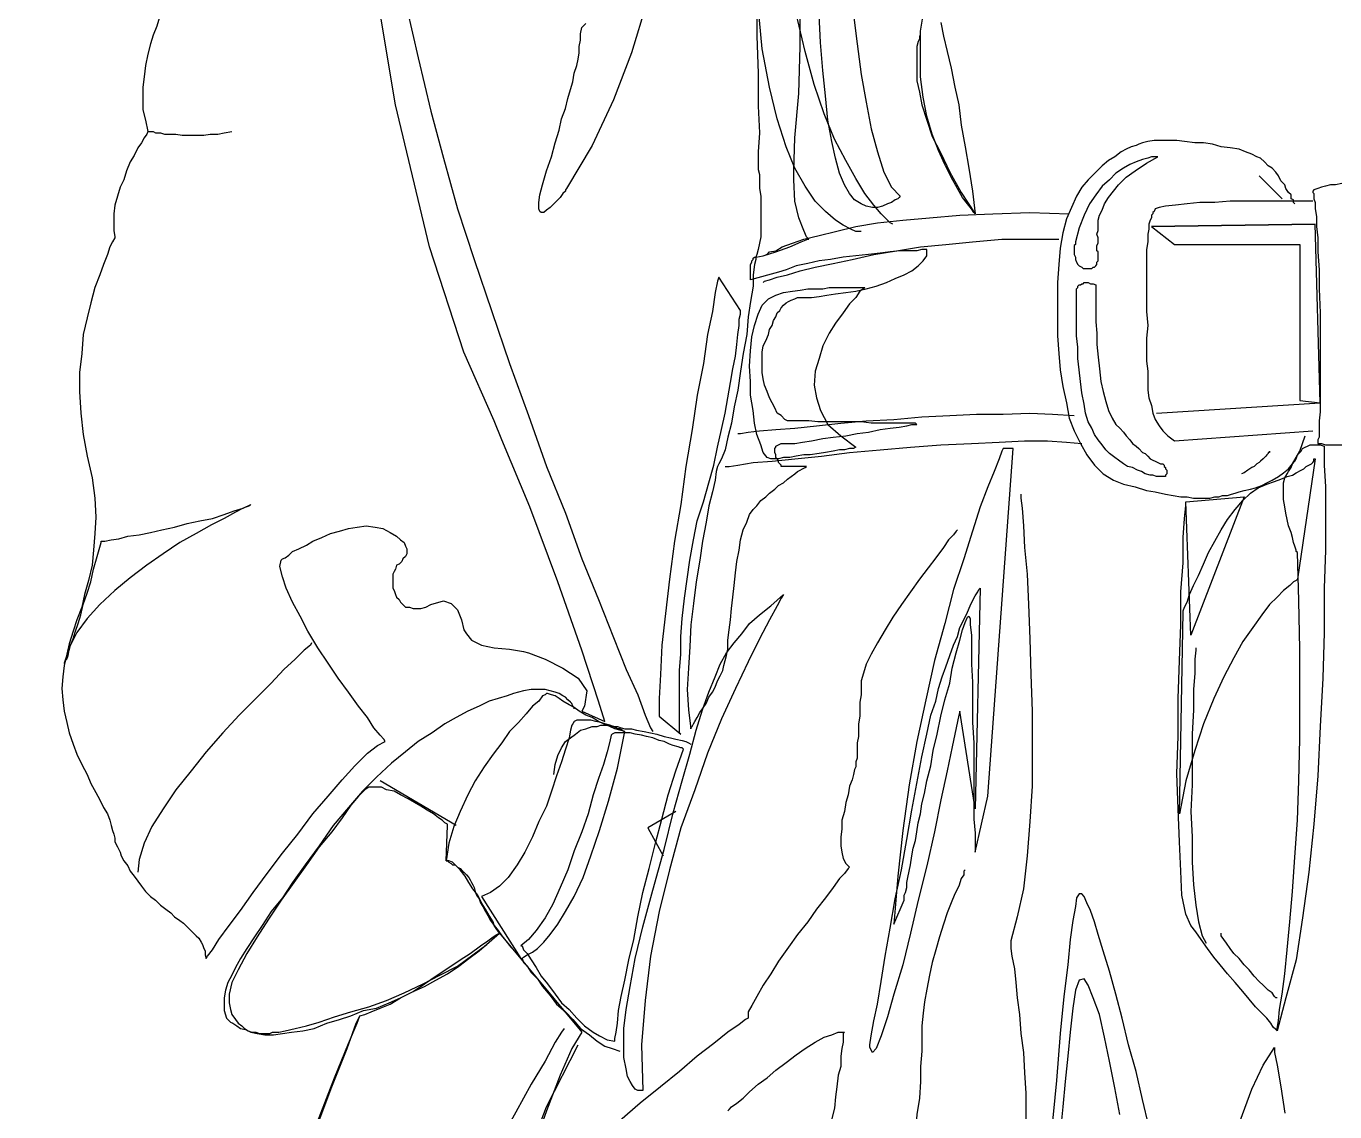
# Model space of a CAD drawing. Extents: x 137.56 to 138.39, y 55.88 to 57.64.
# Drawn here: x 137.7079 to 138.1004, y 56.7852 to 57.1109 of the extents above; entities that cross this region are included whole.
import ezdxf

# ---------------------------------------------------------------- set-up
doc = ezdxf.new("R2010")
doc.units = 0
doc.layers.get('0').update_dxf_attribs({"linetype": 'CONTINUOUS'})

msp = doc.modelspace()

# ---------------------------------------------------------------- linework, layer by layer
at = {"linetype": 'CONTINUOUS'}
for points in [[(137.8148, 57.22923), (137.8148, 57.22846), (137.81443, 57.22656), (137.81404, 57.22313), (137.81404, 57.21895), (137.81366, 57.21323), (137.81329, 57.20639), (137.81366, 57.19839), (137.81366, 57.18927), (137.81404, 57.17938), (137.8148, 57.16834), (137.81594, 57.15654), (137.81747, 57.14399), (137.81976, 57.13066), (137.82203, 57.11621), (137.82546, 57.10137), (137.82927, 57.0854)], [(137.96776, 57.05152), (137.967, 57.05191), (137.96624, 57.05266), (137.96434, 57.05456), (137.96206, 57.05723), (137.95939, 57.06066), (137.95673, 57.06523), (137.95369, 57.07056), (137.95026, 57.07703), (137.94722, 57.08463), (137.94418, 57.09338), (137.94151, 57.10328), (137.93885, 57.11469), (137.93695, 57.12725), (137.93542, 57.14133), (137.93466, 57.15654), (137.93466, 57.17367)], [(137.95826, 57.04925), (137.95787, 57.04925), (137.95673, 57.04925), (137.9552, 57.05), (137.95293, 57.05115), (137.95065, 57.05266), (137.94759, 57.05533), (137.94455, 57.05837), (137.94151, 57.06293), (137.93846, 57.06827), (137.93581, 57.07473), (137.93314, 57.08311), (137.93085, 57.09261), (137.92858, 57.10404), (137.92744, 57.11698), (137.92667, 57.13219), (137.92667, 57.14893)], [(137.74783, 57.11355), (137.74707, 57.11088), (137.74593, 57.10822), (137.74517, 57.10555), (137.74441, 57.10251), (137.74366, 57.09908), (137.74327, 57.09567), (137.74289, 57.09261), (137.74289, 57.0892), (137.74289, 57.08577), (137.74366, 57.08273), (137.74441, 57.0793), (137.74441, 57.0793), (137.74403, 57.07854), (137.74327, 57.0774), (137.7425, 57.07587), (137.74137, 57.07436), (137.74023, 57.07207), (137.73909, 57.07017), (137.73794, 57.0675), (137.73719, 57.06484), (137.73603, 57.06256), (137.73527, 57.05989), (137.73452, 57.05723), (137.73413, 57.05456), (137.73413, 57.05191), (137.73413, 57.04962), (137.73452, 57.04772), (137.73452, 57.04735), (137.73376, 57.04619), (137.73299, 57.04468), (137.73223, 57.04239), (137.73109, 57.03935), (137.72995, 57.03631), (137.72843, 57.03251), (137.72729, 57.02794), (137.72615, 57.02337), (137.725, 57.01842), (137.72462, 57.01271), (137.72386, 57.007), (137.72386, 57.0013), (137.72425, 56.99483), (137.725, 56.98836), (137.72615, 56.98189), (137.72766, 56.97542), (137.72843, 56.96934), (137.72882, 56.96362), (137.72843, 56.95868), (137.72805, 56.95374), (137.72766, 56.94917), (137.72653, 56.94461), (137.72539, 56.94041), (137.72462, 56.93661), (137.7231, 56.93281), (137.72196, 56.92939), (137.72082, 56.92557), (137.72006, 56.92253), (137.71929, 56.9191), (137.71892, 56.91569), (137.71853, 56.91226), (137.71892, 56.90883), (137.71929, 56.90542), (137.72006, 56.90199), (137.72082, 56.89895), (137.72196, 56.89552), (137.7231, 56.89248), (137.72462, 56.88942), (137.72615, 56.88639), (137.72729, 56.88372), (137.72882, 56.88105), (137.72995, 56.87878), (137.73109, 56.8765), (137.73223, 56.87459), (137.73299, 56.87268), (137.73337, 56.87117), (137.73376, 56.86964), (137.73413, 56.86851), (137.73452, 56.86737), (137.73452, 56.86621), (137.73527, 56.8647), (137.73603, 56.86317), (137.73642, 56.86204), (137.73719, 56.86051), (137.73833, 56.859), (137.73909, 56.85747), (137.74023, 56.85594), (137.74137, 56.85443), (137.7425, 56.8529), (137.74366, 56.85137), (137.74517, 56.84986), (137.7467, 56.84872), (137.74821, 56.8472), (137.74974, 56.84606), (137.75126, 56.84491), (137.7524, 56.84377), (137.75393, 56.84263), (137.75507, 56.84187), (137.75621, 56.84073), (137.75697, 56.83996), (137.75811, 56.83883), (137.75887, 56.83806), (137.75963, 56.8373), (137.7604, 56.83616), (137.76077, 56.8354), (137.76115, 56.83426), (137.76154, 56.8335), (137.76154, 56.83236), (137.76191, 56.83122), (137.7623, 56.83198), (137.76381, 56.83388), (137.76571, 56.83692), (137.76877, 56.8411), (137.77218, 56.84567), (137.77599, 56.851), (137.78018, 56.85671), (137.78475, 56.8628), (137.78931, 56.86851), (137.79388, 56.87459), (137.79845, 56.87992), (137.80263, 56.88487), (137.80643, 56.88905), (137.81023, 56.89285), (137.81329, 56.89515), (137.81556, 56.89628), (137.81519, 56.89705), (137.81404, 56.89818), (137.81213, 56.90046), (137.81023, 56.90352), (137.80757, 56.90693), (137.80453, 56.91112), (137.80149, 56.9153), (137.79845, 56.91987), (137.79539, 56.92444), (137.79235, 56.92939), (137.79008, 56.93394), (137.78779, 56.93814), (137.78588, 56.94231), (137.78475, 56.94574), (137.78398, 56.94878), (137.78436, 56.95069), (137.78475, 56.95107), (137.78551, 56.95145), (137.78665, 56.95221), (137.78779, 56.95335), (137.78969, 56.95411), (137.79198, 56.95525), (137.79388, 56.95641), (137.79655, 56.95754), (137.7992, 56.95868), (137.80186, 56.95945), (137.80453, 56.96021), (137.80719, 56.96058), (137.80986, 56.96097), (137.81252, 56.96058), (137.8148, 56.96021), (137.81709, 56.95906), (137.81899, 56.95792), (137.82013, 56.95678), (137.82127, 56.95602), (137.82166, 56.95488), (137.82203, 56.95411), (137.82203, 56.95335), (137.82203, 56.9526), (137.82166, 56.95184), (137.82089, 56.95107), (137.82051, 56.95031), (137.81976, 56.94955), (137.81899, 56.94917), (137.8186, 56.94804), (137.81823, 56.94727), (137.81784, 56.94651), (137.81784, 56.94537), (137.81784, 56.94461), (137.81784, 56.94347), (137.81784, 56.94231), (137.81823, 56.94157), (137.8186, 56.94041), (137.81899, 56.93966), (137.81976, 56.9389), (137.82013, 56.93814), (137.82089, 56.93737), (137.82166, 56.93661), (137.8228, 56.93661), (137.82393, 56.93624), (137.82507, 56.93624), (137.82621, 56.93624), (137.82774, 56.93661), (137.82927, 56.93737), (137.83307, 56.93851), (137.83535, 56.93776), (137.83725, 56.93585), (137.8384, 56.93281), (137.83915, 56.92977), (137.83991, 56.92863), (137.84144, 56.92673), (137.84448, 56.9252), (137.84828, 56.92444), (137.85285, 56.92406), (137.85704, 56.9233), (137.85856, 56.92292), (137.86351, 56.92101), (137.86883, 56.91836), (137.8734, 56.9153), (137.87606, 56.9115), (137.8753, 56.90693), (137.87455, 56.90542), (137.88139, 56.90236), (137.87949, 56.90846), (137.87455, 56.92367), (137.86732, 56.94422), (137.85895, 56.96668), (137.85057, 56.98683), (137.84828, 56.99255), (137.83915, 57.0131), (137.82888, 57.04468), (137.8186, 57.0873), (137.80947, 57.14246)], [(137.92705, 57.12002), (137.92705, 57.10784), (137.92744, 57.09681), (137.92744, 57.08691), (137.92781, 57.07893), (137.92744, 57.07321), (137.92744, 57.07017), (137.92744, 57.07017), (137.92744, 57.0694), (137.92744, 57.06789), (137.92781, 57.06636), (137.92781, 57.06446), (137.92781, 57.06219), (137.92819, 57.05989), (137.92819, 57.05762), (137.92819, 57.05495), (137.92819, 57.05229), (137.92819, 57.05), (137.92819, 57.04772), (137.92781, 57.04582), (137.92744, 57.04392), (137.92705, 57.04239), (137.92667, 57.04163), (137.92667, 57.04088), (137.92629, 57.03935), (137.92591, 57.03631), (137.92591, 57.03288), (137.92515, 57.02831), (137.92438, 57.02375), (137.92401, 57.01842), (137.92287, 57.01271), (137.92211, 57.00739), (137.92134, 57.00167), (137.92021, 56.99673), (137.91944, 56.99179), (137.9183, 56.9876), (137.91754, 56.98379), (137.9164, 56.98113), (137.91564, 56.97962), (137.91525, 56.97885), (137.91487, 56.97733), (137.9145, 56.97466), (137.91374, 56.97125), (137.9126, 56.96705), (137.91184, 56.96211), (137.9107, 56.95641), (137.90993, 56.95069), (137.90878, 56.94422), (137.90803, 56.93776), (137.90727, 56.93129), (137.90688, 56.92482), (137.9065, 56.91836), (137.90613, 56.91189), (137.9065, 56.90579), (137.90727, 56.90009), (137.90727, 56.90046), (137.90764, 56.90085), (137.90803, 56.90161), (137.90841, 56.90236), (137.90917, 56.90352), (137.90993, 56.90503), (137.9107, 56.90617), (137.91184, 56.90769), (137.9126, 56.9096), (137.91374, 56.91112), (137.9145, 56.91264), (137.91525, 56.91455), (137.91601, 56.91606), (137.91678, 56.91759), (137.91715, 56.9191), (137.91754, 56.92063), (137.91791, 56.92216), (137.9183, 56.92406), (137.9183, 56.92673), (137.91868, 56.92977), (137.91907, 56.93281), (137.91944, 56.93624), (137.91982, 56.93966), (137.92021, 56.94308), (137.92058, 56.94688), (137.92097, 56.95031), (137.92172, 56.95374), (137.92211, 56.95678), (137.92287, 56.95982), (137.92401, 56.96211), (137.92477, 56.96439), (137.92591, 56.96591), (137.92705, 56.96705), (137.92819, 56.96858), (137.92971, 56.96972), (137.93085, 56.97086), (137.93238, 56.97199), (137.93352, 56.97315), (137.93505, 56.9739), (137.93618, 56.97505), (137.93732, 56.97581), (137.93846, 56.97656), (137.93922, 56.97733), (137.93999, 56.97771), (137.94075, 56.97809), (137.94151, 56.97846), (137.94189, 56.97885), (137.94189, 56.97885), (137.93428, 56.97885), (137.93428, 56.97885), (137.93428, 56.97923), (137.93391, 56.97962), (137.93352, 56.97999), (137.93352, 56.98037), (137.93314, 56.98113), (137.93275, 56.98152), (137.93275, 56.98227), (137.93238, 56.98303), (137.93238, 56.98342), (137.93238, 56.98418), (137.93275, 56.98456), (137.93275, 56.98493), (137.93352, 56.98532), (137.93428, 56.9857), (137.93505, 56.9857), (137.93618, 56.9857), (137.93846, 56.9857), (137.94075, 56.98609), (137.94342, 56.98646), (137.94683, 56.98722), (137.94989, 56.9876), (137.95369, 56.98799), (137.95712, 56.98874), (137.96053, 56.98913), (137.96396, 56.98989), (137.967, 56.99026), (137.96967, 56.99065), (137.97196, 56.99103), (137.97347, 56.9914), (137.97461, 56.9914), (137.975, 56.9914), (137.97461, 56.99179), (137.97347, 56.99179), (137.97196, 56.99179), (137.97004, 56.99179), (137.96739, 56.99179), (137.96472, 56.99179), (137.9613, 56.99179), (137.95826, 56.99216), (137.95483, 56.99216), (137.9514, 56.99216), (137.94836, 56.99216), (137.94532, 56.99216), (137.94265, 56.99255), (137.94036, 56.99255), (137.93846, 56.99255), (137.93732, 56.99255), (137.93618, 56.99255), (137.93542, 56.99293), (137.93428, 56.99407), (137.93314, 56.99483), (137.93238, 56.99636), (137.93162, 56.99787), (137.93085, 56.9994), (137.93009, 57.0013), (137.92934, 57.0032), (137.92895, 57.0051), (137.92858, 57.007), (137.92858, 57.00891), (137.92858, 57.0112), (137.92858, 57.0131), (137.92895, 57.015), (137.92971, 57.01651), (137.93048, 57.01842), (137.93085, 57.01994), (137.93162, 57.02108), (137.93199, 57.02261), (137.93275, 57.02375), (137.93314, 57.02488), (137.93391, 57.02565), (137.93428, 57.02641), (137.93505, 57.02718), (137.93581, 57.02794), (137.93656, 57.02831), (137.93732, 57.0287), (137.93846, 57.02908), (137.93922, 57.02945), (137.94036, 57.02945), (137.94189, 57.02945), (137.94342, 57.02945), (137.94569, 57.02984), (137.94798, 57.03022), (137.95065, 57.0306), (137.95369, 57.03098), (137.95673, 57.03135), (137.95977, 57.03212), (137.96282, 57.03288), (137.96586, 57.03402), (137.96853, 57.03516), (137.97119, 57.03631), (137.97347, 57.03745), (137.97537, 57.03898), (137.9769, 57.04049), (137.97804, 57.04202), (137.97804, 57.04392), (137.97766, 57.04392), (137.97651, 57.04392), (137.975, 57.04354), (137.97271, 57.04354), (137.97004, 57.04354), (137.967, 57.04315), (137.96396, 57.04278), (137.96053, 57.04239), (137.95673, 57.04202), (137.95293, 57.04163), (137.94912, 57.04088), (137.94569, 57.04049), (137.94228, 57.03972), (137.93885, 57.03898), (137.93581, 57.03782), (137.93352, 57.03707), (137.92515, 57.03478), (137.92515, 57.03478), (137.92515, 57.03516), (137.92515, 57.03555), (137.92515, 57.03592), (137.92515, 57.03631), (137.92515, 57.03707), (137.92515, 57.03745), (137.92515, 57.03821), (137.92515, 57.03898), (137.92515, 57.03935), (137.92552, 57.04011), (137.92552, 57.04049), (137.92591, 57.04088), (137.92591, 57.04125), (137.92629, 57.04163), (137.92667, 57.04163), (137.92895, 57.04202), (137.93275, 57.04315), (137.93695, 57.04468), (137.94036, 57.04619), (137.94228, 57.04696), (137.94265, 57.04696), (137.94189, 57.04772), (137.94113, 57.04962), (137.93961, 57.05343), (137.93846, 57.05837), (137.93809, 57.06484), (137.93809, 57.0675), (137.93846, 57.0774), (137.93961, 57.09071), (137.93999, 57.1048), (137.93999, 57.11812)], [(137.89394, 57.11773), (137.88939, 57.10289), (137.88406, 57.08881), (137.87759, 57.07512), (137.86998, 57.06219), (137.86959, 57.0618), (137.86959, 57.06142), (137.86883, 57.06066), (137.86808, 57.05952), (137.86693, 57.05837), (137.86618, 57.05762), (137.86502, 57.05647), (137.86389, 57.05572), (137.86312, 57.05495), (137.86236, 57.05495), (137.86198, 57.05533), (137.86161, 57.05609), (137.86161, 57.05799), (137.86198, 57.06028), (137.86275, 57.06332), (137.86389, 57.0675), (137.86541, 57.07169), (137.86655, 57.07587), (137.86769, 57.07968), (137.86845, 57.08311), (137.86959, 57.08614), (137.87036, 57.0892), (137.87112, 57.09187), (137.87188, 57.09414), (137.87226, 57.09681), (137.87302, 57.09908), (137.8734, 57.10098), (137.87378, 57.10289), (137.87378, 57.1048), (137.87416, 57.1067), (137.87416, 57.10861), (137.87455, 57.11051), (137.87492, 57.11088), (137.87569, 57.11165)], [(137.95596, 57.11431), (137.95712, 57.10555), (137.95826, 57.09642), (137.95977, 57.08805), (137.9613, 57.08007), (137.9632, 57.07321), (137.9651, 57.06713), (137.96739, 57.06256), (137.97004, 57.05989), (137.96967, 57.05952), (137.96929, 57.05913), (137.96853, 57.05876), (137.96739, 57.05799), (137.96624, 57.05762), (137.96472, 57.05685), (137.9632, 57.05647), (137.96167, 57.05647), (137.95977, 57.05685), (137.95826, 57.05762), (137.95635, 57.05876), (137.95483, 57.06066), (137.9533, 57.06332), (137.95179, 57.06675), (137.95065, 57.07131), (137.9495, 57.07626), (137.94836, 57.08273), (137.94759, 57.08996), (137.94683, 57.09757), (137.94608, 57.10594), (137.94569, 57.11431)], [(137.9925, 57.05456), (137.99211, 57.05495), (137.99135, 57.05609), (137.99021, 57.05762), (137.9887, 57.05952), (137.98717, 57.06219), (137.98527, 57.0656), (137.98337, 57.0694), (137.98147, 57.0736), (137.97956, 57.07854), (137.97804, 57.08387), (137.9769, 57.08957), (137.97614, 57.09567), (137.97614, 57.10214), (137.97614, 57.10936), (137.97727, 57.11659)], [(137.98223, 57.11202), (137.98298, 57.10784), (137.98413, 57.10328), (137.98527, 57.09833), (137.98641, 57.09261), (137.98755, 57.0873), (137.98831, 57.0812), (137.98945, 57.07473), (137.9906, 57.06827), (137.99174, 57.06142), (137.9925, 57.05456)], [(137.97614, 57.10822), (137.97576, 57.10784), (137.97576, 57.10708), (137.97537, 57.10632), (137.975, 57.1048), (137.975, 57.10289), (137.975, 57.10061), (137.975, 57.09794), (137.975, 57.09452), (137.97576, 57.0911), (137.97651, 57.0873), (137.97804, 57.08273), (137.97956, 57.07777), (137.98223, 57.07283), (137.98488, 57.06713), (137.98831, 57.06103), (137.9925, 57.05456)], [(137.82927, 57.0854), (137.83307, 57.07131), (137.83725, 57.05609), (137.8422, 57.04088), (137.84752, 57.02527), (137.85285, 57.00967), (137.85856, 56.99407), (137.86389, 56.97885), (137.86959, 56.96478), (137.87455, 56.95107), (137.87949, 56.9389), (137.88406, 56.92748), (137.88786, 56.91797), (137.89129, 56.91036), (137.89357, 56.90426), (137.89509, 56.90046), (137.89586, 56.89932)], [(137.74441, 57.0793), (137.74441, 57.0793), (137.74517, 57.0793), (137.74593, 57.0793), (137.7467, 57.07893), (137.74821, 57.07893), (137.74936, 57.07854), (137.75126, 57.07854), (137.75278, 57.07854), (137.75468, 57.07816), (137.75697, 57.07816), (137.75887, 57.07816), (137.76115, 57.07816), (137.76305, 57.07854), (137.76534, 57.07854), (137.76724, 57.07893), (137.76952, 57.0793)], [(138.04159, 57.0755), (138.04083, 57.07512), (138.0393, 57.07473), (138.03777, 57.07397), (138.03626, 57.07321), (138.03436, 57.07169), (138.03245, 57.07056), (138.03055, 57.06903), (138.02865, 57.06713), (138.02636, 57.06484), (138.02446, 57.06256), (138.02293, 57.05989), (138.02142, 57.05647), (138.01989, 57.05305), (138.01875, 57.04886), (138.01799, 57.04429), (138.01761, 57.03935)], [(138.07697, 57.07169), (138.07545, 57.07246), (138.07354, 57.07321), (138.07164, 57.07397), (138.06898, 57.07436), (138.06631, 57.07473), (138.06365, 57.0755), (138.06098, 57.07587), (138.05833, 57.07587), (138.05528, 57.07626), (138.053, 57.07664), (138.05071, 57.07664), (138.04806, 57.07664), (138.04614, 57.07664), (138.04424, 57.07626), (138.04273, 57.07587), (138.04159, 57.0755)], [(138.04729, 57.07169), (138.04729, 57.07169), (138.04653, 57.07169), (138.04539, 57.07169), (138.04424, 57.07131), (138.04273, 57.07093), (138.04083, 57.07017), (138.03892, 57.0694), (138.03702, 57.06827), (138.03473, 57.06675), (138.03283, 57.06484), (138.03055, 57.06293), (138.02865, 57.06028), (138.02675, 57.05762), (138.02522, 57.05419), (138.02369, 57.05039), (138.02256, 57.04619), (138.02256, 57.04619), (138.02256, 57.04582), (138.02256, 57.04544), (138.02218, 57.04505), (138.02218, 57.04429), (138.02218, 57.04354), (138.02218, 57.04315), (138.02218, 57.04239), (138.02256, 57.04163), (138.02256, 57.04088), (138.02293, 57.04011), (138.02332, 57.03935), (138.02369, 57.03898), (138.02446, 57.03859), (138.02485, 57.03821), (138.02599, 57.03821), (138.02675, 57.03821), (138.0275, 57.03821), (138.02789, 57.03859), (138.02826, 57.03859), (138.02865, 57.03898), (138.02903, 57.03935), (138.02903, 57.04011), (138.0294, 57.04049), (138.0294, 57.04125), (138.0294, 57.04163), (138.0294, 57.04239), (138.0294, 57.04315), (138.02903, 57.04354), (138.02903, 57.04429), (138.02903, 57.04505), (138.0294, 57.04582), (138.0294, 57.04658), (138.0294, 57.04735), (138.02903, 57.04848), (138.0294, 57.04962), (138.0294, 57.05115), (138.0294, 57.05266), (138.02979, 57.05419), (138.03055, 57.05572), (138.0313, 57.05762), (138.03245, 57.05952), (138.03397, 57.06142), (138.03549, 57.06332), (138.03777, 57.0656), (138.04044, 57.0675), (138.04387, 57.06979), (138.04729, 57.07169)], [(138.08838, 57.05762), (138.08838, 57.05762), (138.08801, 57.05799), (138.08801, 57.05876), (138.08725, 57.05913), (138.08725, 57.06028), (138.08648, 57.06103), (138.08572, 57.06219), (138.08534, 57.06332), (138.08419, 57.06446), (138.08344, 57.06599), (138.08268, 57.06713), (138.08154, 57.06827), (138.08039, 57.06903), (138.07925, 57.07017), (138.07811, 57.07131), (138.07697, 57.07169)], [(138.07772, 57.06599), (138.08458, 57.05913)], [(138.11236, 57.05191), (138.11197, 57.05533), (138.11122, 57.05762), (138.11007, 57.05989), (138.10893, 57.06142), (138.1074, 57.06219), (138.10589, 57.06293), (138.10399, 57.06332), (138.10246, 57.0637), (138.10056, 57.06332), (138.09903, 57.06332), (138.09752, 57.06293), (138.09638, 57.06256), (138.09523, 57.06219), (138.09409, 57.0618), (138.09372, 57.06142), (138.09372, 57.06142)], [(138.09372, 57.06142), (138.09372, 57.06142), (138.09372, 57.06142), (138.09372, 57.06103), (138.09409, 57.06066), (138.09409, 57.06028), (138.09409, 57.05913), (138.09448, 57.05799), (138.09448, 57.05609), (138.09485, 57.05381), (138.09485, 57.05076), (138.09523, 57.04735), (138.09523, 57.04315), (138.09562, 57.03782), (138.09562, 57.03212), (138.09599, 57.02488)], [(138.04614, 57.05533), (138.04614, 57.05533), (138.04614, 57.05533), (138.04577, 57.05495), (138.04577, 57.05456), (138.04539, 57.05419), (138.04539, 57.05343), (138.045, 57.05266), (138.04463, 57.05152), (138.04463, 57.05), (138.04424, 57.04848), (138.04424, 57.04619), (138.04387, 57.04392), (138.04387, 57.04088), (138.04387, 57.03782), (138.04387, 57.03364), (138.04387, 57.02945)], [(138.09372, 57.05837), (138.09295, 57.05837), (138.09142, 57.05837), (138.08876, 57.05837), (138.08572, 57.05837), (138.08192, 57.05837), (138.07772, 57.05837), (138.07354, 57.05837), (138.06898, 57.05837), (138.06441, 57.05799), (138.05984, 57.05799), (138.05604, 57.05762), (138.05261, 57.05723), (138.04957, 57.05685), (138.04767, 57.05647), (138.04653, 57.05609), (138.04614, 57.05533)], [(137.92971, 57.04239), (137.93009, 57.04239), (137.93085, 57.04315), (137.93275, 57.04354), (137.93466, 57.04468), (137.93771, 57.04582), (137.94113, 57.04696), (137.94569, 57.04809), (137.95065, 57.04925), (137.95673, 57.05076), (137.9632, 57.05191), (137.9708, 57.05266), (137.9788, 57.05343), (137.98794, 57.05419), (137.99782, 57.05456), (138.00885, 57.05495), (138.02065, 57.05456)], [(138.04539, 57.05076), (138.09448, 57.05152)], [(138.04539, 57.05076), (138.05224, 57.04544), (138.08991, 57.04544), (138.08991, 56.99863), (138.09599, 56.99787), (138.09448, 57.05152), (138.04539, 57.05076)], [(137.92895, 57.03402), (137.92934, 57.03441), (137.93085, 57.03478), (137.93314, 57.03555), (137.93618, 57.03631), (137.93999, 57.03745), (137.94455, 57.03859), (137.94989, 57.03972), (137.95559, 57.04088), (137.96206, 57.04239), (137.9689, 57.04354), (137.97614, 57.04468), (137.98374, 57.04544), (137.99174, 57.04619), (138.00048, 57.04696), (138.00885, 57.04696), (138.01761, 57.04696)], [(137.91564, 57.03555), (137.91525, 57.03441), (137.9145, 57.03098), (137.91374, 57.02527), (137.91221, 57.01842), (137.91107, 57.00967), (137.90917, 57.00016), (137.90764, 56.98989), (137.90574, 56.97885), (137.90423, 56.96744), (137.90231, 56.95641), (137.9008, 56.94498), (137.89966, 56.93471), (137.89851, 56.9252), (137.89813, 56.91645), (137.89776, 56.90922), (137.89776, 56.90389), (137.90423, 56.89856), (137.90384, 56.89895), (137.90384, 56.90046), (137.90384, 56.90275), (137.90384, 56.90542), (137.90384, 56.90883), (137.90384, 56.91302), (137.90384, 56.91759), (137.90423, 56.92253), (137.90423, 56.92786), (137.9046, 56.9332), (137.90537, 56.93927), (137.90613, 56.94498), (137.90688, 56.95069), (137.90803, 56.95678), (137.90917, 56.96249), (137.91107, 56.96819), (137.9126, 56.9739), (137.91411, 56.97923), (137.91525, 56.98456), (137.9164, 56.98989), (137.91754, 56.99483), (137.9183, 56.9994), (137.91907, 57.00396), (137.91982, 57.00814), (137.92058, 57.01195), (137.92097, 57.01538), (137.92134, 57.01842), (137.92172, 57.02108), (137.92172, 57.02298), (137.92211, 57.02451), (137.92211, 57.02527), (137.92211, 57.02565), (137.91564, 57.03555)], [(138.01761, 57.03935), (138.01723, 57.03402), (138.01723, 57.0287), (138.01723, 57.02337), (138.01723, 57.01804), (138.01761, 57.01271), (138.01799, 57.00777), (138.01875, 57.00283), (138.01989, 56.99787), (138.02065, 56.9933), (138.02218, 56.9895), (138.02408, 56.9857), (138.02599, 56.98227), (138.02826, 56.97923), (138.03093, 56.97656), (138.03397, 56.97466), (138.03702, 56.97352)], [(137.95939, 57.03251), (137.95902, 57.03212), (137.95787, 57.03135), (137.95673, 57.02945), (137.95483, 57.02755), (137.95293, 57.02488), (137.95065, 57.02184), (137.94875, 57.0188), (137.94683, 57.015), (137.94569, 57.0112), (137.94455, 57.00739), (137.94418, 57.0032), (137.94493, 56.9994), (137.94608, 56.99559), (137.94836, 56.9914), (137.95216, 56.98799), (137.95673, 56.98456), (137.95673, 56.98456), (137.95596, 56.98418), (137.95483, 56.98418), (137.9533, 56.98379), (137.95179, 56.98379), (137.94989, 56.98342), (137.94759, 56.98303), (137.94569, 56.98266), (137.94303, 56.98227), (137.94113, 56.98227), (137.93885, 56.98189), (137.93695, 56.98152), (137.93505, 56.98152), (137.93352, 56.98113), (137.93199, 56.98113), (137.93124, 56.98113), (137.93009, 56.98152), (137.92895, 56.98303), (137.92819, 56.98532), (137.92705, 56.98836), (137.92629, 56.99179), (137.92591, 56.99559), (137.92515, 57.00016), (137.92515, 57.00434), (137.92477, 57.00891), (137.92515, 57.01347), (137.92552, 57.01767), (137.92629, 57.02108), (137.92744, 57.02451), (137.92858, 57.02718), (137.93048, 57.02908), (137.93275, 57.03022), (137.93505, 57.03098), (137.93771, 57.03135), (137.93999, 57.03174), (137.94228, 57.03212), (137.94455, 57.03212), (137.94683, 57.03212), (137.94875, 57.03251), (137.95102, 57.03251), (137.95255, 57.03251), (137.95406, 57.03251), (137.95559, 57.03251), (137.95673, 57.03251), (137.95787, 57.03251), (137.95863, 57.03251), (137.95902, 57.03251), (137.95939, 57.03251)], [(138.02865, 57.03325), (138.02865, 57.03288), (138.02865, 57.03174), (138.02865, 57.03022), (138.02865, 57.02794), (138.02865, 57.02527), (138.02865, 57.02223), (138.02903, 57.0188), (138.02903, 57.01538), (138.0294, 57.01157), (138.02979, 57.00814), (138.03016, 57.00434), (138.03093, 57.0013), (138.03169, 56.99826), (138.03245, 56.99559), (138.03359, 56.9933), (138.03473, 56.9914), (138.03587, 56.99026), (138.03702, 56.98913), (138.03777, 56.98799), (138.03892, 56.98683), (138.03967, 56.9857), (138.04083, 56.98493), (138.04159, 56.98418), (138.04273, 56.98303), (138.04349, 56.98266), (138.04424, 56.98189), (138.045, 56.98113), (138.04577, 56.98075), (138.04653, 56.98037), (138.04729, 56.97999), (138.04806, 56.97962), (138.04881, 56.97962), (138.0492, 56.97923), (138.0492, 56.97923), (138.0492, 56.97885), (138.04957, 56.97846), (138.04957, 56.97809), (138.04996, 56.97771), (138.04996, 56.97733), (138.04996, 56.97695), (138.04996, 56.97656), (138.04957, 56.97619), (138.04957, 56.97581), (138.0492, 56.97581), (138.04843, 56.97581), (138.04806, 56.97581), (138.04691, 56.97581), (138.04577, 56.97619), (138.045, 56.97619), (138.04349, 56.97656), (138.04234, 56.97733), (138.0412, 56.97771), (138.03967, 56.97846), (138.03816, 56.97885), (138.03702, 56.97962), (138.03549, 56.98075), (138.03436, 56.98152), (138.03283, 56.98266), (138.03169, 56.98379), (138.03055, 56.98532), (138.0294, 56.98683), (138.02826, 56.98836), (138.0275, 56.99026), (138.02636, 56.99216), (138.0256, 56.99483), (138.02522, 56.9975), (138.02446, 57.00093), (138.02408, 57.00434), (138.02369, 57.00777), (138.02332, 57.0112), (138.02332, 57.01461), (138.02293, 57.01804), (138.02293, 57.02108), (138.02293, 57.02414), (138.02293, 57.02679), (138.02293, 57.0287), (138.02293, 57.0306), (138.02293, 57.03135), (138.02293, 57.03174), (138.02293, 57.03174), (138.02293, 57.03212), (138.02293, 57.03212), (138.02293, 57.03212), (138.02332, 57.03251), (138.02332, 57.03288), (138.02369, 57.03325), (138.02408, 57.03325), (138.02446, 57.03364), (138.02485, 57.03364), (138.02522, 57.03402), (138.0256, 57.03402), (138.02636, 57.03402), (138.02712, 57.03364), (138.02789, 57.03364), (138.02865, 57.03325)], [(138.04387, 57.02945), (138.04387, 57.02527), (138.04424, 57.02108), (138.04387, 57.01728), (138.04387, 57.01386), (138.04387, 57.01043), (138.04424, 57.00739), (138.04424, 57.00434), (138.04424, 57.00167), (138.04463, 56.9994), (138.04539, 56.99711), (138.04577, 56.99483), (138.04653, 56.99293), (138.04767, 56.99103), (138.04881, 56.9895), (138.05033, 56.98799), (138.05224, 56.98646)], [(138.09599, 57.02488), (138.09599, 57.01804), (138.09599, 57.01195), (138.09599, 57.00663), (138.09599, 57.00244), (138.09599, 56.99863), (138.09599, 56.9952), (138.09562, 56.99255), (138.09562, 56.99065), (138.09562, 56.98874), (138.09562, 56.9876), (138.09523, 56.98683), (138.09523, 56.98609), (138.09523, 56.9857), (138.09523, 56.9857), (138.09523, 56.9857)], [(138.04691, 56.99483), (138.09599, 56.99787)], [(137.92134, 56.98874), (137.92211, 56.98874), (137.92438, 56.98913), (137.92781, 56.9895), (137.93275, 56.98989), (137.93846, 56.99026), (137.94493, 56.99103), (137.95216, 56.99179), (137.95977, 56.99255), (137.96814, 56.99293), (137.97651, 56.99369), (137.98488, 56.99407), (137.99288, 56.99446), (138.00087, 56.99446), (138.00885, 56.99483), (138.01571, 56.99446), (138.02218, 56.99407)], [(138.05224, 56.98646), (138.09372, 56.9895)], [(137.91754, 56.97885), (137.91868, 56.97885), (137.92134, 56.97923), (137.92591, 56.97999), (137.93162, 56.98037), (137.93846, 56.98113), (137.94646, 56.98189), (137.95483, 56.98303), (137.96396, 56.98379), (137.9731, 56.98456), (137.98223, 56.98532), (137.99135, 56.9857), (137.99972, 56.98609), (138.00734, 56.98646), (138.01419, 56.98646), (138.01989, 56.98609), (138.02446, 56.9857)], [(138.06935, 56.97048), (138.0705, 56.97086), (138.07164, 56.97125), (138.07317, 56.97162), (138.07507, 56.97199), (138.07658, 56.97238), (138.07849, 56.97315), (138.08001, 56.9739), (138.08154, 56.97466), (138.08344, 56.97581), (138.08496, 56.97695), (138.08648, 56.97809), (138.08762, 56.97962), (138.08876, 56.98152), (138.08991, 56.98342), (138.09066, 56.9857), (138.09142, 56.98799)], [(138.09713, 56.98493), (138.09713, 56.98342), (138.09713, 56.97923), (138.09752, 56.97276), (138.09752, 56.96439), (138.09752, 56.95374), (138.09713, 56.94231), (138.09713, 56.929), (138.09676, 56.9153), (138.09599, 56.90085), (138.09523, 56.88601), (138.09409, 56.87155), (138.09256, 56.85709), (138.09066, 56.84339), (138.08876, 56.83083), (138.08572, 56.81942), (138.08305, 56.80952), (138.08305, 56.81028), (138.08344, 56.81258), (138.08382, 56.81599), (138.08458, 56.82056), (138.08534, 56.82665), (138.08611, 56.83388), (138.08686, 56.84226), (138.08762, 56.85137), (138.08838, 56.86166), (138.08915, 56.87268), (138.08952, 56.88448), (138.08991, 56.89705), (138.08991, 56.91036), (138.08991, 56.92406), (138.08952, 56.93851), (138.08915, 56.95298), (138.08876, 56.95335), (138.08876, 56.95374), (138.08838, 56.95488), (138.08801, 56.95602), (138.08762, 56.95754), (138.08725, 56.95906), (138.08648, 56.96097), (138.08611, 56.96287), (138.08572, 56.96478), (138.08534, 56.96668), (138.08496, 56.96895), (138.08496, 56.97048), (138.08496, 56.97238), (138.08496, 56.9739), (138.08534, 56.97542), (138.08611, 56.97656), (138.08648, 56.97733), (138.08725, 56.97846), (138.08762, 56.97962), (138.08838, 56.98037), (138.08876, 56.98113), (138.08915, 56.98227), (138.08991, 56.98303), (138.09029, 56.98342), (138.09066, 56.98418), (138.09142, 56.98456), (138.09219, 56.98493), (138.09295, 56.98532), (138.09372, 56.98532), (138.09485, 56.98532), (138.09599, 56.98532), (138.09713, 56.98493)], [(138.09523, 56.9857), (138.09523, 56.9857), (138.09562, 56.9857), (138.09638, 56.9857), (138.09752, 56.98532), (138.09866, 56.98532), (138.10018, 56.98532), (138.10132, 56.98532), (138.10285, 56.98532), (138.10436, 56.98532), (138.10589, 56.9857), (138.1074, 56.9857), (138.10856, 56.9857), (138.10969, 56.98609), (138.11083, 56.98683), (138.11122, 56.98722), (138.11159, 56.98799)], [(138.00087, 56.98418), (138.00048, 56.98342), (137.99972, 56.98113), (137.99821, 56.97733), (137.99631, 56.97276), (137.99402, 56.96668), (137.99174, 56.95945), (137.98907, 56.95107), (137.98603, 56.94194), (137.98337, 56.93167), (137.98033, 56.92063), (137.97766, 56.90883), (137.975, 56.89628), (137.97271, 56.88335), (137.9708, 56.86964), (137.96929, 56.85594), (137.96814, 56.84149), (137.97119, 56.84872), (137.97119, 56.8491), (137.97119, 56.84947), (137.97119, 56.85024), (137.97157, 56.851), (137.97196, 56.85253), (137.97196, 56.85404), (137.97233, 56.85557), (137.97271, 56.85747), (137.9731, 56.85937), (137.97347, 56.86204), (137.97386, 56.86431), (137.97461, 56.8666), (137.975, 56.86927), (137.97537, 56.87193), (137.97614, 56.87459), (137.97651, 56.87764), (137.97727, 56.88068), (137.97804, 56.88448), (137.97918, 56.88905), (137.97994, 56.89362), (137.98108, 56.89856), (137.98223, 56.90389), (137.98337, 56.90883), (137.98488, 56.91379), (137.98564, 56.91836), (137.9868, 56.92292), (137.98794, 56.92673), (137.9887, 56.92977), (137.98945, 56.93204), (137.99021, 56.93357), (137.9906, 56.93394), (137.99098, 56.9332), (137.99098, 56.93129), (137.99135, 56.92824), (137.99135, 56.92444), (137.99135, 56.91949), (137.99174, 56.91416), (137.99174, 56.90808), (137.99174, 56.90199), (137.99211, 56.89589), (137.99211, 56.88942), (137.99211, 56.88335), (137.99211, 56.87801), (137.99211, 56.87307), (137.9925, 56.86888), (137.9925, 56.86584), (137.9925, 56.86394), (137.9925, 56.86317), (137.99631, 56.87992), (138.00391, 56.98418), (138.00087, 56.98418)], [(138.08915, 56.94498), (138.08876, 56.94461), (138.08801, 56.94422), (138.08686, 56.94308), (138.08496, 56.94157), (138.08305, 56.93966), (138.08078, 56.93737), (138.07849, 56.93433), (138.07582, 56.93053), (138.07278, 56.92634), (138.07012, 56.9214), (138.06708, 56.91569), (138.06404, 56.90922), (138.06098, 56.90161), (138.05833, 56.89362), (138.05567, 56.88448), (138.05376, 56.87459), (138.0549, 56.9351), (138.0549, 56.93547), (138.05528, 56.93661), (138.05604, 56.93814), (138.0568, 56.94041), (138.05794, 56.94308), (138.05947, 56.94613), (138.06098, 56.94955), (138.06251, 56.95298), (138.06441, 56.95641), (138.06631, 56.95982), (138.06821, 56.96287), (138.0705, 56.96591), (138.07278, 56.96858), (138.07507, 56.97086), (138.07735, 56.97238), (138.08001, 56.97352), (138.08229, 56.97429), (138.08419, 56.97505), (138.08611, 56.97581), (138.08762, 56.97619), (138.08876, 56.97695), (138.09029, 56.97771), (138.09105, 56.97809), (138.09181, 56.97885), (138.09256, 56.97923), (138.09333, 56.97962), (138.09372, 56.97999), (138.09409, 56.98037), (138.09409, 56.98075), (138.09409, 56.98075), (138.09409, 56.98113), (138.09448, 56.98113), (138.08915, 56.94498)], [(138.08078, 56.98342), (138.08078, 56.98342), (138.08078, 56.98303), (138.08039, 56.98303), (138.08039, 56.98266), (138.08001, 56.98227), (138.07964, 56.98189), (138.07925, 56.98152), (138.07888, 56.98113), (138.07811, 56.98037), (138.07772, 56.97999), (138.07697, 56.97962), (138.07621, 56.97885), (138.07545, 56.97846), (138.07431, 56.97771), (138.07317, 56.97695), (138.07241, 56.97656)], [(138.03702, 56.97352), (138.04044, 56.97276), (138.04387, 56.97162), (138.04653, 56.97125), (138.04957, 56.97048), (138.05186, 56.97009), (138.05414, 56.96972), (138.05604, 56.96972), (138.05794, 56.96934), (138.05947, 56.96934), (138.06137, 56.96934), (138.0629, 56.96934), (138.06441, 56.96972), (138.06555, 56.96972), (138.0667, 56.97009), (138.06821, 56.97009), (138.06935, 56.97048)], [(138.00619, 56.97048), (138.00619, 56.96934), (138.00658, 56.96629), (138.00695, 56.96097), (138.00734, 56.9545), (138.00809, 56.94651), (138.00848, 56.93737), (138.00885, 56.9271), (138.00924, 56.91645), (138.00962, 56.90542), (138.00962, 56.89438), (138.00962, 56.88296), (138.00885, 56.87231), (138.00809, 56.86204), (138.00695, 56.85214), (138.00505, 56.84377), (138.00315, 56.83653)], [(138.07317, 56.96972), (138.05718, 56.92824), (138.05567, 56.96819), (138.07317, 56.96972)], [(137.73033, 56.95602), (137.73033, 56.95641), (137.73147, 56.95641), (137.73337, 56.95678), (137.73566, 56.95715), (137.73833, 56.95792), (137.74174, 56.95831), (137.74517, 56.95906), (137.7486, 56.95982), (137.7524, 56.96058), (137.75621, 56.96172), (137.76001, 56.96249), (137.76381, 56.96325), (137.76724, 56.96439), (137.77028, 56.96553), (137.77295, 56.96629), (137.77524, 56.96744), (137.77485, 56.96705), (137.77295, 56.96629), (137.77067, 56.96515), (137.76724, 56.96325), (137.76344, 56.96135), (137.75887, 56.95868), (137.75393, 56.95602), (137.74897, 56.9526), (137.74403, 56.94917), (137.73909, 56.94537), (137.73452, 56.94157), (137.72995, 56.93737), (137.72615, 56.9332), (137.7231, 56.929), (137.72082, 56.92444), (137.71929, 56.91987), (137.71929, 56.91987), (137.71968, 56.92063), (137.72006, 56.92101), (137.72045, 56.92216), (137.72082, 56.92367), (137.72119, 56.9252), (137.72196, 56.9271), (137.72272, 56.92939), (137.72349, 56.93167), (137.72425, 56.93433), (137.725, 56.93737), (137.72615, 56.9408), (137.72729, 56.94422), (137.72805, 56.94804), (137.72919, 56.95184), (137.73033, 56.95602)], [(138.05718, 56.8411), (138.05567, 56.84453), (138.05451, 56.85024), (138.05414, 56.85747), (138.05376, 56.86621), (138.05337, 56.87611), (138.053, 56.88677), (138.05337, 56.8978), (138.05337, 56.90922), (138.05376, 56.92063), (138.05414, 56.93129), (138.05414, 56.94118), (138.0549, 56.94994), (138.0549, 56.95754), (138.05528, 56.96325), (138.05567, 56.96705), (138.05567, 56.96819)], [(137.98717, 56.95982), (137.9868, 56.95945), (137.98603, 56.95831), (137.98451, 56.95678), (137.98298, 56.9545), (137.9807, 56.95145), (137.97841, 56.94841), (137.97576, 56.94498), (137.9731, 56.94118), (137.97043, 56.93737), (137.96776, 56.93357), (137.96549, 56.92977), (137.9632, 56.92596), (137.9613, 56.92253), (137.95977, 56.91949), (137.95902, 56.91683), (137.95826, 56.91455)], [(137.9925, 56.87611), (137.98794, 56.90542), (137.98755, 56.90426), (137.9868, 56.90046), (137.98564, 56.89476), (137.98413, 56.88752), (137.98223, 56.87878), (137.98033, 56.86927), (137.97804, 56.859), (137.97537, 56.84872), (137.9731, 56.83883), (137.9708, 56.82932), (137.96814, 56.82056), (137.96624, 56.81371), (137.96434, 56.80801), (137.96282, 56.8042), (137.96167, 56.80305), (137.96092, 56.80458), (137.96092, 56.80534), (137.9613, 56.80801), (137.96206, 56.81258), (137.9632, 56.81752), (137.96434, 56.82436), (137.96549, 56.83198), (137.967, 56.84035), (137.96853, 56.8491), (137.97043, 56.85784), (137.97196, 56.86698), (137.97347, 56.87574), (137.975, 56.88372), (137.97651, 56.89172), (137.97804, 56.89856), (137.97918, 56.90426), (137.9807, 56.90846), (137.98147, 56.91226), (137.9826, 56.91569), (137.98374, 56.91873), (137.98488, 56.92216), (137.98603, 56.9252), (137.98717, 56.92786), (137.98794, 56.93053), (137.98907, 56.93281), (137.99021, 56.9351), (137.99098, 56.937), (137.99174, 56.93851), (137.9925, 56.94004), (137.99325, 56.94118), (137.99364, 56.94194), (137.99402, 56.94231), (137.99402, 56.94231), (137.9925, 56.87611)], [(137.93505, 56.94041), (137.93428, 56.93927), (137.93314, 56.937), (137.93085, 56.93281), (137.92781, 56.9271), (137.92438, 56.92026), (137.92058, 56.91226), (137.9164, 56.90313), (137.91221, 56.89285), (137.90841, 56.88182), (137.90423, 56.87041), (137.9008, 56.85784), (137.89776, 56.84529), (137.89509, 56.83198), (137.89357, 56.81866), (137.89243, 56.80534), (137.8928, 56.79164), (137.89243, 56.79164), (137.89204, 56.79164), (137.89129, 56.79164), (137.89053, 56.79202), (137.88976, 56.79317), (137.889, 56.79431), (137.88824, 56.79583), (137.88786, 56.79811), (137.8871, 56.80154), (137.8871, 56.80534), (137.8871, 56.81028), (137.88786, 56.81599), (137.889, 56.82285), (137.89053, 56.83122), (137.8928, 56.84073), (137.89586, 56.85176), (137.89927, 56.86394), (137.90194, 56.87497), (137.9046, 56.88448), (137.90688, 56.89248), (137.90878, 56.89971), (137.9107, 56.90579), (137.9126, 56.91112), (137.9145, 56.91569), (137.91601, 56.91949), (137.91791, 56.92292), (137.92021, 56.92596), (137.92248, 56.92863), (137.92477, 56.93167), (137.92781, 56.93433), (137.93124, 56.937), (137.93505, 56.94041)], [(137.79349, 56.92596), (137.79312, 56.9252), (137.79122, 56.92367), (137.78855, 56.92101), (137.78512, 56.91797), (137.78132, 56.91379), (137.77675, 56.90922), (137.77181, 56.90426), (137.76687, 56.89895), (137.76191, 56.89324), (137.75734, 56.88752), (137.75278, 56.88182), (137.74897, 56.87611), (137.74556, 56.87078), (137.74327, 56.86584), (137.74174, 56.8609), (137.74137, 56.85709)], [(138.0587, 56.92444), (138.0587, 56.92367), (138.05833, 56.92101), (138.05833, 56.91683), (138.05794, 56.91189), (138.05794, 56.90579), (138.05757, 56.89856), (138.05757, 56.89095), (138.05757, 56.88335), (138.05718, 56.87535), (138.05757, 56.86774), (138.05757, 56.86013), (138.05794, 56.85329), (138.0587, 56.8472), (138.05947, 56.84226), (138.06061, 56.83806), (138.06174, 56.83579)], [(137.95826, 56.91455), (137.95826, 56.91264), (137.95826, 56.91036), (137.95787, 56.90808), (137.95787, 56.90617), (137.95787, 56.90389), (137.95749, 56.90161), (137.95749, 56.89971), (137.95749, 56.8978), (137.95712, 56.89589), (137.95712, 56.89438), (137.95712, 56.89285), (137.95712, 56.89134), (137.95673, 56.89019), (137.95673, 56.88942), (137.95673, 56.88905), (137.95673, 56.88868)], [(137.85399, 56.91073), (137.85209, 56.90998), (137.84942, 56.90922), (137.84677, 56.90846), (137.84372, 56.90693), (137.8403, 56.90542), (137.83687, 56.90352), (137.83344, 56.90161), (137.82964, 56.89895), (137.82546, 56.89628), (137.82166, 56.89324), (137.81747, 56.88981), (137.8129, 56.88562), (137.80872, 56.88144), (137.80453, 56.8765), (137.79996, 56.87117), (137.79578, 56.86508)], [(137.86389, 56.91073), (137.86351, 56.91036), (137.86275, 56.90998), (137.86161, 56.90846), (137.85971, 56.90693), (137.85781, 56.90465), (137.85552, 56.90199), (137.85285, 56.89932), (137.85057, 56.89589), (137.84791, 56.89248), (137.84524, 56.88868), (137.84258, 56.88448), (137.8403, 56.88031), (137.83801, 56.87535), (137.83611, 56.87078), (137.8346, 56.86584), (137.83383, 56.86051)], [(137.87226, 56.90617), (137.87226, 56.90617), (137.87226, 56.90656), (137.87188, 56.90693), (137.87149, 56.90769), (137.87112, 56.90808), (137.87036, 56.90883), (137.86959, 56.9096), (137.86883, 56.90998), (137.86769, 56.91073), (137.86655, 56.91112), (137.86502, 56.9115), (137.86351, 56.91189), (137.86122, 56.91189), (137.85932, 56.91189), (137.85704, 56.9115), (137.85399, 56.91073)], [(137.88747, 56.89932), (137.88596, 56.89971), (137.88443, 56.90009), (137.88292, 56.90085), (137.88102, 56.90161), (137.87949, 56.90236), (137.87759, 56.90352), (137.87569, 56.90426), (137.87378, 56.90542), (137.87226, 56.90656), (137.87073, 56.90732), (137.86883, 56.90846), (137.86769, 56.90922), (137.86655, 56.90998), (137.86541, 56.91036), (137.86426, 56.91073), (137.86389, 56.91073)], [(137.87188, 56.90161), (137.87149, 56.90122), (137.87112, 56.89971), (137.87073, 56.89742), (137.86959, 56.89399), (137.86845, 56.89019), (137.86693, 56.88601), (137.86541, 56.88144), (137.86389, 56.87688), (137.86161, 56.87231), (137.85971, 56.86774), (137.85742, 56.86317), (137.85514, 56.85937), (137.85248, 56.85557), (137.84981, 56.8529), (137.84715, 56.851), (137.84448, 56.84986), (137.85628, 56.83122), (137.85665, 56.83122), (137.85704, 56.83159), (137.85818, 56.83236), (137.85971, 56.83312), (137.86122, 56.83426), (137.86312, 56.83616), (137.86502, 56.83845), (137.86732, 56.84149), (137.86959, 56.84529), (137.87226, 56.84986), (137.87492, 56.85557), (137.8772, 56.86204), (137.87986, 56.86964), (137.88253, 56.8784), (137.8852, 56.88829), (137.88747, 56.89932), (137.8871, 56.89932), (137.88672, 56.89971), (137.88596, 56.90009), (137.8852, 56.90009), (137.88406, 56.90085), (137.88292, 56.90122), (137.88139, 56.90161), (137.88025, 56.90199), (137.87873, 56.90236), (137.8772, 56.90275), (137.87606, 56.90275), (137.87492, 56.90275), (137.87378, 56.90275), (137.87302, 56.90275), (137.87226, 56.90236), (137.87188, 56.90161)], [(137.88367, 56.89856), (137.88329, 56.89818), (137.88292, 56.89628), (137.88216, 56.89324), (137.88102, 56.88942), (137.87949, 56.88525), (137.87796, 56.88031), (137.87645, 56.87459), (137.87455, 56.86927), (137.87226, 56.86356), (137.87036, 56.85784), (137.86808, 56.85253), (137.86579, 56.84757), (137.86351, 56.84339), (137.86085, 56.83959), (137.85856, 56.83692), (137.85628, 56.83502), (137.85665, 56.83502), (137.85704, 56.83388), (137.85818, 56.83273), (137.85932, 56.83083), (137.86085, 56.82855), (137.86236, 56.82589), (137.86426, 56.82361), (137.86655, 56.82056), (137.86845, 56.81789), (137.87073, 56.81599), (137.87302, 56.81332), (137.8753, 56.81105), (137.87796, 56.80915), (137.87986, 56.80801), (137.88216, 56.80686), (137.88443, 56.80648), (137.88443, 56.80724), (137.88482, 56.80915), (137.8852, 56.81181), (137.88557, 56.81562), (137.88633, 56.81979), (137.88747, 56.82475), (137.88862, 56.83083), (137.89014, 56.83692), (137.89129, 56.84377), (137.8928, 56.851), (137.8947, 56.85823), (137.89661, 56.86584), (137.89851, 56.87307), (137.90041, 56.88031), (137.9027, 56.88752), (137.90498, 56.89399), (137.9046, 56.89438), (137.90423, 56.89438), (137.90346, 56.89476), (137.90194, 56.89515), (137.9008, 56.89552), (137.89927, 56.89628), (137.89776, 56.89666), (137.89586, 56.89742), (137.89394, 56.8978), (137.89243, 56.89818), (137.89053, 56.89856), (137.889, 56.89895), (137.8871, 56.89895), (137.88596, 56.89895), (137.88443, 56.89895), (137.88367, 56.89856)], [(137.86618, 56.88639), (137.86655, 56.88942), (137.86732, 56.89209), (137.86845, 56.89438), (137.86959, 56.89628), (137.87112, 56.89742), (137.87265, 56.89856), (137.87416, 56.89971), (137.87569, 56.90009), (137.87759, 56.90085), (137.8791, 56.90085), (137.88025, 56.90122), (137.88177, 56.90122), (137.88253, 56.90122), (137.88367, 56.90085), (137.88406, 56.90085), (137.88443, 56.90085)], [(137.88443, 56.90085), (137.88443, 56.90085), (137.8852, 56.90085), (137.88633, 56.90046), (137.88747, 56.90009), (137.88939, 56.90009), (137.8909, 56.89971), (137.89319, 56.89932), (137.89509, 56.89895), (137.897, 56.89856), (137.89927, 56.8978), (137.90117, 56.89742), (137.9027, 56.89705), (137.9046, 56.89666), (137.90574, 56.89628), (137.9065, 56.89589), (137.90727, 56.89552)], [(137.95673, 56.88868), (137.95673, 56.88868), (137.95635, 56.88791), (137.95596, 56.88639), (137.95559, 56.88487), (137.95483, 56.88296), (137.95445, 56.88031), (137.95369, 56.87801), (137.9533, 56.87535), (137.95255, 56.87268), (137.95255, 56.87003), (137.95216, 56.86774), (137.95216, 56.86508), (137.95255, 56.86317), (137.95293, 56.86127), (137.95369, 56.85975), (137.95483, 56.85861)], [(137.80947, 56.88182), (137.80909, 56.88144), (137.80757, 56.87992), (137.80529, 56.87725), (137.80263, 56.87345), (137.79959, 56.86927), (137.79578, 56.8647), (137.79198, 56.85937), (137.78816, 56.85404), (137.78436, 56.84872), (137.78055, 56.843), (137.77714, 56.83769), (137.77408, 56.83273), (137.77142, 56.82779), (137.76952, 56.82399), (137.76877, 56.82056), (137.76877, 56.81789), (137.76914, 56.81599), (137.76952, 56.81448), (137.77067, 56.81295), (137.77142, 56.81181), (137.77257, 56.81105), (137.77332, 56.81028), (137.77447, 56.80952), (137.77561, 56.80915), (137.77675, 56.80915), (137.77789, 56.80877), (137.77904, 56.80877), (137.78018, 56.80877), (137.78094, 56.80877), (137.78171, 56.80915), (137.78246, 56.80915), (137.78284, 56.80915), (137.78361, 56.80915), (137.78551, 56.80952), (137.78855, 56.81028), (137.79198, 56.81105), (137.79578, 56.81219), (137.80035, 56.81371), (137.80529, 56.81524), (137.81062, 56.81675), (137.81594, 56.81866), (137.82127, 56.82095), (137.82697, 56.82361), (137.83193, 56.82626), (137.83725, 56.82893), (137.84181, 56.83236), (137.84601, 56.8354), (137.84981, 56.83883), (137.84942, 56.8392), (137.84905, 56.83996), (137.84828, 56.8411), (137.84791, 56.84226), (137.84677, 56.84416), (137.84562, 56.84606), (137.84448, 56.84796), (137.84334, 56.85024), (137.84181, 56.85214), (137.84068, 56.85404), (137.83954, 56.85594), (137.83801, 56.85784), (137.83687, 56.859), (137.83573, 56.86013), (137.8346, 56.86051), (137.83383, 56.86051), (137.83421, 56.87117), (137.83421, 56.87155), (137.83344, 56.87193), (137.83268, 56.87268), (137.83154, 56.87345), (137.83003, 56.87459), (137.82813, 56.87574), (137.82621, 56.87688), (137.82431, 56.87801), (137.82241, 56.87915), (137.82013, 56.88031), (137.81823, 56.88144), (137.81594, 56.88182), (137.81443, 56.88258), (137.81252, 56.88258), (137.81062, 56.88258), (137.80947, 56.88182)], [(137.83687, 56.87117), (137.81404, 56.88448)], [(137.9027, 56.87535), (137.89433, 56.87041), (137.8989, 56.86204)], [(137.79578, 56.86508), (137.79159, 56.85937), (137.78779, 56.85404), (137.78475, 56.84947), (137.78132, 56.84529), (137.77865, 56.8411), (137.77638, 56.83769), (137.77408, 56.83426), (137.77218, 56.83122), (137.77067, 56.82855), (137.76952, 56.82626), (137.76838, 56.82399), (137.76762, 56.8217), (137.76724, 56.81942), (137.76724, 56.81714), (137.76724, 56.81562), (137.768, 56.81332)], [(137.83383, 56.86051), (137.83383, 56.86051), (137.83421, 56.86051), (137.8346, 56.86013), (137.83535, 56.85975), (137.83573, 56.85937), (137.8365, 56.85937), (137.83725, 56.85861), (137.83801, 56.85823), (137.83877, 56.85747), (137.83915, 56.85709), (137.83991, 56.85633), (137.84068, 56.85557), (137.84105, 56.8548), (137.84144, 56.85404), (137.84181, 56.85329)], [(137.95483, 56.85861), (137.95445, 56.85823), (137.9533, 56.85671), (137.95179, 56.85519), (137.94989, 56.85253), (137.94759, 56.84947), (137.94493, 56.84606), (137.94228, 56.84226), (137.93922, 56.83845), (137.93656, 56.83463), (137.93352, 56.83046), (137.93124, 56.82665), (137.92895, 56.82322), (137.92705, 56.81979), (137.92552, 56.81714), (137.92438, 56.81524), (137.92438, 56.81332)], [(137.98945, 56.85784), (137.98907, 56.85747), (137.98907, 56.85633), (137.98831, 56.85519), (137.98755, 56.8529), (137.98641, 56.85063), (137.98527, 56.84796), (137.98413, 56.84491), (137.98298, 56.84149), (137.98184, 56.83769), (137.9807, 56.83388), (137.97956, 56.83007), (137.9788, 56.82626), (137.97804, 56.82208), (137.97727, 56.81828), (137.9769, 56.81485), (137.97651, 56.81105)], [(137.84181, 56.85329), (137.8422, 56.85253), (137.84258, 56.85137), (137.84297, 56.85024), (137.84372, 56.8491), (137.84411, 56.84796), (137.84487, 56.84682), (137.84562, 56.84529), (137.84638, 56.84416), (137.84715, 56.84263), (137.84828, 56.8411), (137.84942, 56.83959), (137.85057, 56.83806), (137.85171, 56.83653), (137.85324, 56.83463), (137.85475, 56.83312), (137.85628, 56.83122)], [(138.04463, 56.78099), (138.04273, 56.78898), (138.04083, 56.79735), (138.03853, 56.80534), (138.03663, 56.81332), (138.03473, 56.82056), (138.03283, 56.82742), (138.03093, 56.8335), (138.0294, 56.83845), (138.02826, 56.84226), (138.02712, 56.84567), (138.02599, 56.84796), (138.02522, 56.84986), (138.02446, 56.85063), (138.02369, 56.85063), (138.02293, 56.84947), (138.02256, 56.84682), (138.02179, 56.84263), (138.02103, 56.83692), (138.02028, 56.82932), (138.01913, 56.81979), (138.01799, 56.80877), (138.01685, 56.79468), (138.01532, 56.77833)], [(138.08305, 56.80952), (138.08268, 56.80991), (138.08192, 56.81067), (138.08115, 56.81181), (138.08001, 56.81332), (138.07849, 56.81485), (138.07658, 56.81675), (138.07468, 56.81904), (138.07278, 56.82132), (138.0705, 56.82399), (138.06821, 56.82665), (138.06594, 56.82932), (138.06404, 56.83159), (138.06213, 56.83426), (138.06023, 56.83692), (138.0587, 56.8392), (138.05718, 56.8411)], [(137.79426, 56.81028), (137.79806, 56.81181), (137.80186, 56.81295), (137.80529, 56.81409), (137.80909, 56.81562), (137.8129, 56.81638), (137.8167, 56.81789), (137.82013, 56.81942), (137.82393, 56.82132), (137.82736, 56.82285), (137.83078, 56.82475), (137.83421, 56.82665), (137.83764, 56.82893), (137.84068, 56.83122), (137.84372, 56.8335), (137.84677, 56.83616), (137.84981, 56.83883)], [(137.79502, 56.78174), (137.80035, 56.79544), (137.80453, 56.80572), (137.80719, 56.81181), (137.80796, 56.81409), (137.80947, 56.81448), (137.81137, 56.81524), (137.81404, 56.81638), (137.81709, 56.81752), (137.82013, 56.81942), (137.82393, 56.82132), (137.82736, 56.82361), (137.83117, 56.82626), (137.8346, 56.82855), (137.83801, 56.83083), (137.84105, 56.83273), (137.84411, 56.83502), (137.84638, 56.83653), (137.84791, 56.83769), (137.84905, 56.83845), (137.84981, 56.83883), (137.87455, 56.80915), (137.87149, 56.8042), (137.86808, 56.79621), (137.86389, 56.78556), (137.85932, 56.77262)], [(138.00315, 56.83653), (138.00315, 56.83616), (138.00315, 56.83426), (138.00354, 56.83198), (138.00429, 56.82816), (138.00468, 56.82399), (138.00505, 56.81942), (138.00581, 56.81448), (138.00619, 56.80877), (138.00695, 56.80305), (138.00734, 56.79697), (138.00772, 56.79088), (138.00772, 56.7848), (138.00772, 56.7787), (138.00772, 56.77337), (138.00734, 56.76806), (138.00695, 56.76349)], [(138.08305, 56.81942), (138.08268, 56.81942), (138.08229, 56.81979), (138.08154, 56.82095), (138.08039, 56.8217), (138.07888, 56.82322), (138.07772, 56.82436), (138.07621, 56.82589), (138.07468, 56.82779), (138.07317, 56.82932), (138.07164, 56.83122), (138.07012, 56.83273), (138.06898, 56.83426), (138.06784, 56.83579), (138.06708, 56.83692), (138.06631, 56.83806), (138.06631, 56.83883)], [(137.85628, 56.83122), (137.85665, 56.83122), (137.85704, 56.83007), (137.85818, 56.82893), (137.85932, 56.82703), (137.86122, 56.82512), (137.86275, 56.82285), (137.86502, 56.82018), (137.86693, 56.81752), (137.86959, 56.81524), (137.87188, 56.81295), (137.87416, 56.81028), (137.87682, 56.80838), (137.8791, 56.80648), (137.88139, 56.80495), (137.88367, 56.8042), (137.88596, 56.80344)], [(138.03587, 56.78441), (138.03436, 56.79241), (138.03283, 56.8004), (138.0313, 56.80762), (138.02979, 56.81448), (138.02789, 56.81942), (138.02636, 56.82322), (138.02522, 56.82512), (138.02369, 56.82475), (138.02256, 56.8217), (138.02179, 56.81638), (138.02103, 56.80915), (138.02028, 56.80191), (138.01952, 56.79431), (138.01875, 56.7867), (138.01799, 56.7787)], [(137.70788, 56.52987), (137.71092, 56.54205), (137.71588, 56.55765), (137.72158, 56.57629), (137.72882, 56.59723), (137.73642, 56.62005), (137.74479, 56.64365), (137.75354, 56.66836), (137.76267, 56.69233), (137.77104, 56.7163), (137.77942, 56.73875), (137.78702, 56.7593), (137.79388, 56.77757), (137.79959, 56.79278), (137.80415, 56.8042), (137.80682, 56.81181), (137.80796, 56.81409)], [(137.768, 56.81332), (137.768, 56.81332), (137.76838, 56.81295), (137.76914, 56.81219), (137.76991, 56.81181), (137.77104, 56.81105), (137.77218, 56.81028), (137.77371, 56.80991), (137.77524, 56.80915), (137.77714, 56.80877), (137.77942, 56.80838), (137.78208, 56.80838), (137.78475, 56.80877), (137.78741, 56.80915), (137.79083, 56.80952), (137.79426, 56.81028)], [(137.92438, 56.81332), (137.92362, 56.81295), (137.92172, 56.81142), (137.9183, 56.80915), (137.91411, 56.80572), (137.90917, 56.80191), (137.90384, 56.79735), (137.89813, 56.79278), (137.89204, 56.78784), (137.88596, 56.78251), (137.88025, 56.77757), (137.87455, 56.77262), (137.86998, 56.76806), (137.86579, 56.76349), (137.86275, 56.75969), (137.86085, 56.75663), (137.86008, 56.75435)], [(137.86922, 56.81028), (137.86845, 56.80915), (137.86655, 56.80611), (137.86351, 56.8004), (137.85932, 56.79354), (137.85475, 56.78517), (137.84942, 56.77566), (137.84334, 56.76539), (137.83764, 56.75473), (137.83154, 56.74369), (137.82546, 56.73267), (137.81976, 56.72164), (137.81443, 56.71174), (137.80986, 56.70223), (137.80606, 56.69386), (137.803, 56.687), (137.8011, 56.68168)], [(137.9183, 56.78556), (137.91868, 56.78594), (137.91944, 56.7867), (137.92097, 56.78784), (137.92287, 56.78937), (137.92477, 56.79127), (137.92744, 56.79354), (137.93009, 56.79544), (137.93275, 56.79774), (137.93581, 56.80001), (137.93885, 56.8023), (137.94151, 56.8042), (137.94455, 56.80611), (137.94722, 56.80762), (137.9495, 56.80838), (137.9514, 56.80915), (137.9533, 56.80915)], [(137.9533, 56.80915), (137.95293, 56.80877), (137.95293, 56.80762), (137.95293, 56.80611), (137.95255, 56.8042), (137.95216, 56.80191), (137.95216, 56.79887), (137.9514, 56.79621), (137.95102, 56.79278), (137.95065, 56.78974), (137.95026, 56.78631), (137.9495, 56.78327), (137.94912, 56.77984), (137.94836, 56.77719), (137.94759, 56.77453), (137.94683, 56.77223), (137.94646, 56.77033)], [(137.97651, 56.81105), (137.97651, 56.80762), (137.97651, 56.80344), (137.97614, 56.79887), (137.97614, 56.79431), (137.97576, 56.78937), (137.975, 56.78441), (137.97461, 56.77909), (137.97347, 56.77376), (137.97271, 56.76881), (137.97196, 56.76349), (137.9708, 56.75853), (137.96929, 56.75359), (137.96776, 56.74902), (137.96624, 56.74485), (137.96434, 56.74065), (137.96243, 56.73722)], [(137.80682, 56.43931), (137.80719, 56.44464), (137.80796, 56.45491), (137.80909, 56.47014), (137.81023, 56.48916), (137.81213, 56.51199), (137.81443, 56.5371), (137.81747, 56.56449), (137.82089, 56.5938), (137.8247, 56.62348), (137.82927, 56.65392), (137.8346, 56.68359), (137.84068, 56.7125), (137.84752, 56.73989), (137.85552, 56.76463), (137.86389, 56.7867), (137.8734, 56.80534)], [(138.07202, 56.78251), (138.07545, 56.79202), (138.07888, 56.79925), (138.08229, 56.80458), (138.08229, 56.80305), (138.08305, 56.79925), (138.08419, 56.79278), (138.08534, 56.7848)]]:
    msp.add_lwpolyline(points, dxfattribs=at)

doc.saveas('drawing.dxf')
